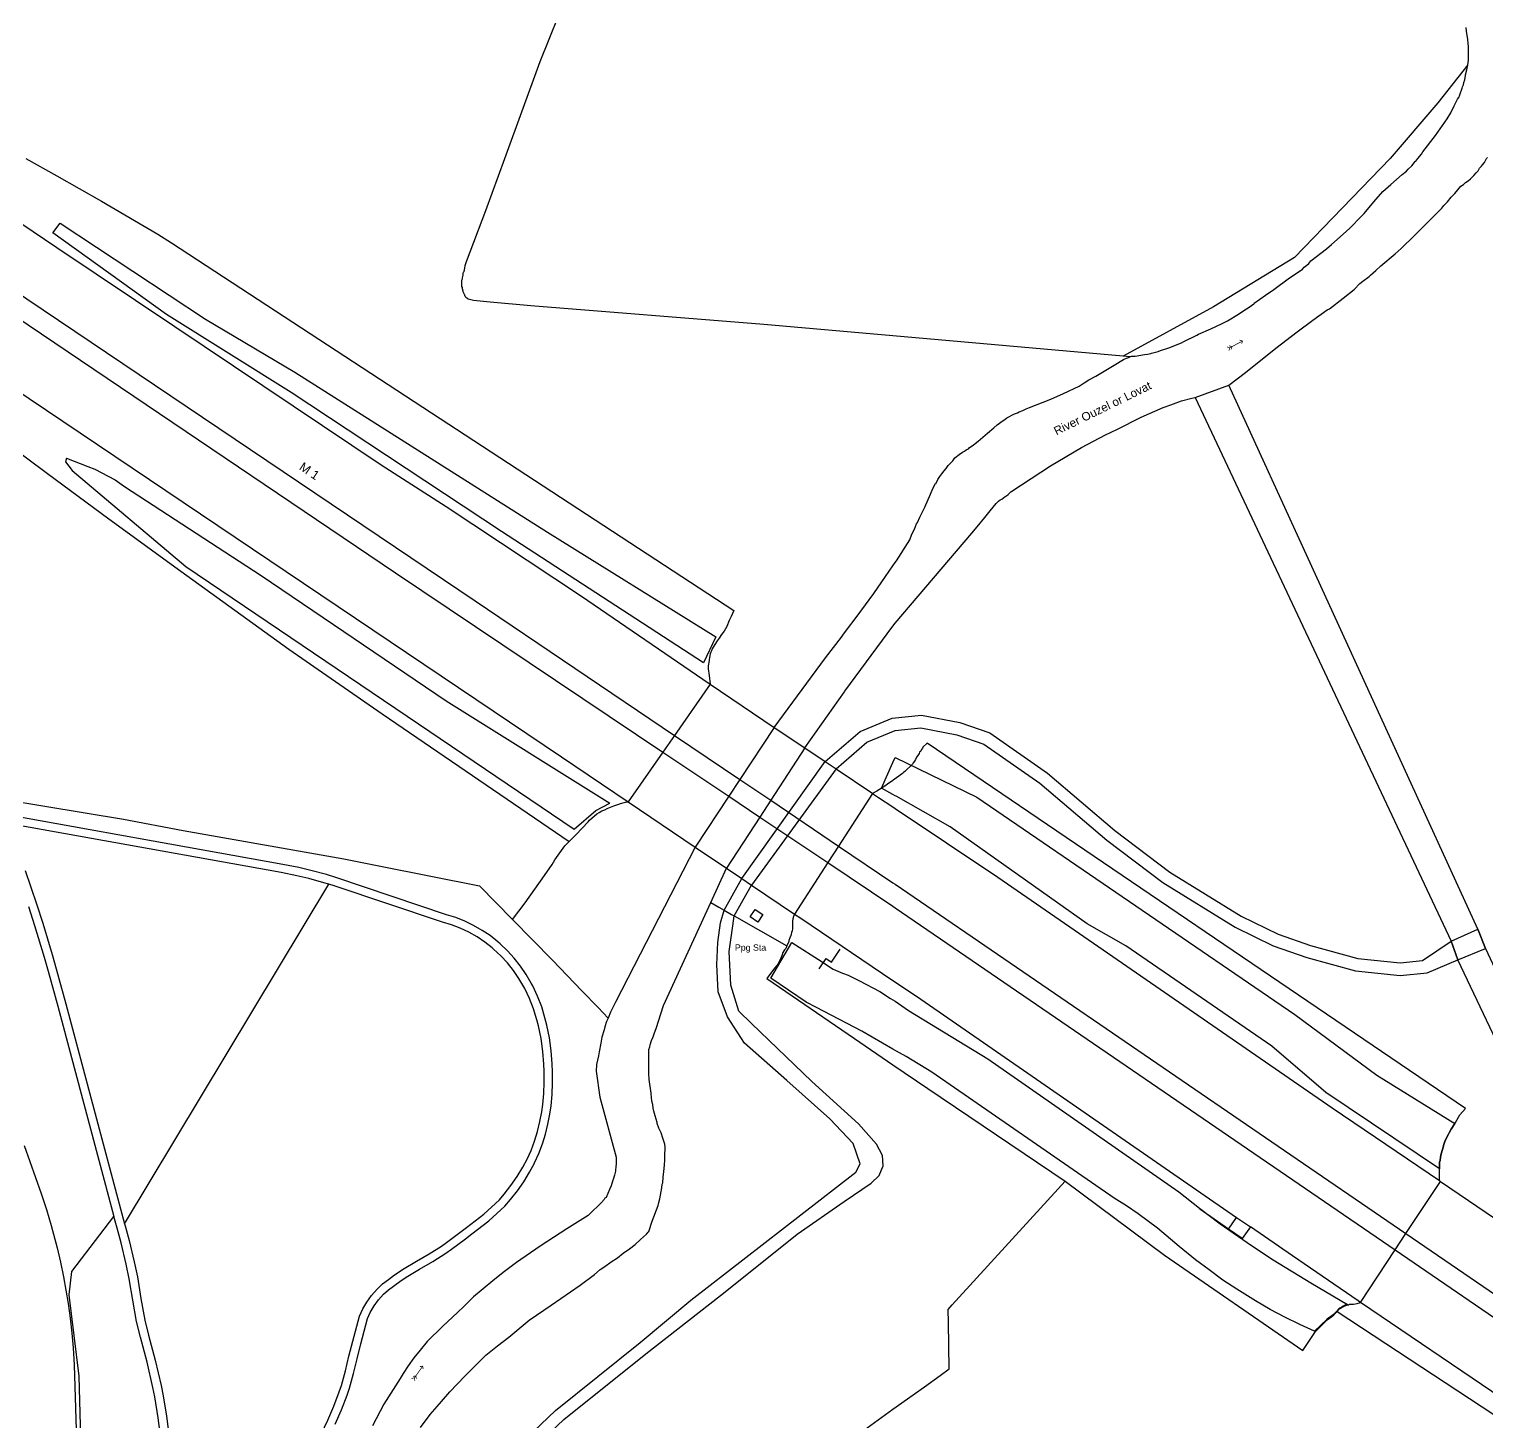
# Model space of a CAD drawing. Header units: millimetres. Extents: x 111502 to 977541, y 8702 to 1044108.
# Drawn here: x 974512.2 to 974859.9, y 476657.3 to 476989.5 of the extents above; entities that cross this region are included whole.
import ezdxf

# ---------------------------------------------------------------- set-up
doc = ezdxf.new("R2010")
doc.units = ezdxf.units.MM
doc.header["$LTSCALE"] = 0.25
doc.layers.add('X HVSS Site Background', color=8, linetype='Continuous')
doc.styles.add('OS Master Map$1$Standard', font='txt')

# ---------------------------------------------------------------- blocks, each defined once
blk = doc.blocks.new('OS Master Map$1$OSS6')
at = {"color": 8, "true_color": 0x707070, "const_width": 0.174, "flags": 128}
for points in [[(0.5, 0.5), (0, 0), (0.5, -0.5)], [(0, 0), (3.438, 0)], [(3.35, 0.5), (2.85, 0), (3.35, -0.5)], [(3.938, 0.5), (3.438, 0), (3.938, -0.5)]]:
    blk.add_lwpolyline(points, dxfattribs=at)
blk = doc.blocks.new('OS MAP')
at = {"layer": 'X HVSS Site Background', "flags": 128}
for points in [[(488580.1, 241445.99), (488584.1, 241449), (488584.1, 241449), (488591.3, 241454.8), (488591.3, 241454.8), (488596.4, 241458.7), (488596.4, 241458.7), (488600.2, 241461.5), (488600.2, 241461.5), (488603.6, 241463.9), (488603.6, 241463.9), (488604.1, 241464.2), (488604.1, 241464.2), (488607.4, 241466.7), (488607.4, 241466.7), (488610, 241468.8), (488610, 241468.8), (488611.4, 241470.2), (488611.4, 241470.2), (488612.1, 241470.8), (488612.1, 241470.8), (488613.6, 241471.9), (488613.6, 241471.9), (488613.9, 241472.2), (488613.9, 241472.2), (488615.2, 241473.3), (488615.2, 241473.3), (488616.4, 241474.4), (488616.4, 241474.4), (488619.8, 241477.3), (488619.8, 241477.3), (488621.2, 241478.6), (488621.2, 241478.6), (488624.4, 241481.7), (488624.4, 241481.7), (488625.5, 241482.8), (488625.5, 241482.8), (488630, 241487.2), (488630, 241487.2), (488630.9, 241488.2), (488630.9, 241488.2), (488631.4, 241488.8), (488631.4, 241488.8), (488632.3, 241489.7), (488632.3, 241489.7), (488633.2, 241490.8), (488633.2, 241490.8), (488634, 241491.7), (488634, 241491.7), (488635.5, 241493.4), (488635.5, 241493.4), (488636.1, 241493.8), (488636.1, 241493.8), (488636.6, 241494.3), (488636.6, 241494.3), (488637.2, 241494.7), (488637.2, 241494.7), (488637.8, 241495.2), (488637.8, 241495.2), (488638.6, 241496), (488638.6, 241496), (488639.1, 241496.6), (488639.1, 241496.6), (488639.6, 241497.1), (488639.6, 241497.1), (488639.9, 241497.7), (488639.9, 241497.7), (488640.4, 241498.2), (488640.4, 241498.2), (488640.6, 241498.5), (488640.6, 241498.5), (488641.1, 241499.1), (488641.1, 241499.1), (488641.4, 241499.7), (488641.4, 241499.7), (488641.6, 241500), (488641.6, 241500), (488641.8, 241500.3)], [(488637.1, 241522.4), (488637.3, 241523.5), (488637.3, 241523.5), (488637.3, 241526.8), (488637.3, 241526.8), (488637.2, 241527.4), (488637.2, 241527.4), (488637.1, 241528.5), (488637.1, 241528.5), (488637, 241529.4), (488637, 241529.4), (488636.8, 241530.4), (488636.8, 241530.4), (488636.7, 241531.3)], [(488085.7, 241611.59), (488103.15, 241598.99), (488103.15, 241598.99), (488131.73, 241577.51), (488131.73, 241577.51), (488171.75, 241549), (488171.75, 241549), (488196.55, 241532.49), (488196.55, 241532.49), (488243.61, 241500), (488243.61, 241500), (488400.35, 241394.49), (488400.35, 241394.49), (488447.88, 241362.42)], [(488082.4, 241607.14), (488117.81, 241581.14), (488117.81, 241581.14), (488169.76, 241544.59), (488169.76, 241544.59), (488226.55, 241505.59), (488226.55, 241505.59), (488234.92, 241500), (488234.92, 241500), (488243.75, 241494.09), (488243.75, 241494.09), (488381.35, 241401.19), (488381.35, 241401.19), (488445.12, 241358.45)], [(488554.96, 241452.89), (488500, 241457.7), (488500, 241457.7), (488469.2, 241460.4), (488469.2, 241460.4), (488413.6, 241464.9), (488413.6, 241464.9), (488403.9, 241465.8), (488403.9, 241465.8), (488400, 241466.2), (488400, 241466.2), (488399.3, 241466.3), (488399.3, 241466.3), (488398.7, 241466.5), (488398.7, 241466.5), (488398.6, 241466.6), (488398.6, 241466.6), (488398.4, 241466.7), (488398.4, 241466.7), (488398.1, 241466.9), (488398.1, 241466.9), (488398, 241467.2), (488398, 241467.2), (488397.9, 241467.3), (488397.9, 241467.3), (488397.9, 241467.5), (488397.9, 241467.5), (488397.8, 241467.6), (488397.8, 241467.6), (488397.5, 241468.2), (488397.5, 241468.2), (488397.5, 241468.4), (488397.5, 241468.4), (488397.4, 241468.6), (488397.4, 241468.6), (488397.4, 241468.8), (488397.4, 241468.8), (488397.3, 241468.9), (488397.3, 241468.9), (488397.3, 241469.3), (488397.3, 241469.3), (488397.2, 241469.5), (488397.2, 241469.5), (488397.2, 241471), (488397.2, 241471), (488397.3, 241471.3), (488397.3, 241471.3), (488397.3, 241471.6), (488397.3, 241471.6), (488397.5, 241472.2), (488397.5, 241472.2), (488397.5, 241472.6), (488397.5, 241472.6), (488397.6, 241472.9), (488397.6, 241472.9), (488397.7, 241473.1), (488397.7, 241473.1), (488397.9, 241473.9), (488397.9, 241473.9), (488398, 241474.5), (488398, 241474.5), (488398.2, 241475.2), (488398.2, 241475.2), (488398.3, 241475.5), (488398.3, 241475.5), (488402.9, 241487.6), (488402.9, 241487.6), (488407.4, 241500), (488407.4, 241500), (488415.9, 241523.2), (488415.9, 241523.2), (488422.5, 241539.6)], [(488637.1, 241522.4), (488629.99, 241513.35), (488629.99, 241513.35), (488618.62, 241500), (488618.62, 241500), (488595.76, 241476.4), (488595.76, 241476.4), (488576.44, 241464.69), (488576.44, 241464.69), (488554.96, 241452.89)], [(488556.55, 241452.75), (488556.7, 241452.8), (488556.7, 241452.8), (488556.9, 241452.9), (488556.9, 241452.9), (488557.8, 241452.9), (488557.8, 241452.9), (488560, 241453.3), (488560, 241453.3), (488560.7, 241453.4), (488560.7, 241453.4), (488561.5, 241453.5), (488561.5, 241453.5), (488561.7, 241453.6), (488561.7, 241453.6), (488563.3, 241454), (488563.3, 241454), (488563.8, 241454.2), (488563.8, 241454.2), (488565.8, 241454.9), (488565.8, 241454.9), (488568.8, 241456.1), (488568.8, 241456.1), (488569.4, 241456.4), (488569.4, 241456.4), (488572.5, 241457.9), (488572.5, 241457.9), (488572.9, 241458.1), (488572.9, 241458.1), (488575.8, 241459.4), (488575.8, 241459.4), (488578.4, 241460.6), (488578.4, 241460.6), (488579.8, 241461.3), (488579.8, 241461.3), (488582.4, 241462.9), (488582.4, 241462.9), (488583.7, 241463.8), (488583.7, 241463.8), (488585, 241464.6), (488585, 241464.6), (488586.1, 241465.4), (488586.1, 241465.4), (488586.2, 241465.5), (488586.2, 241465.5), (488588.9, 241467.4), (488588.9, 241467.4), (488590.9, 241468.8), (488590.9, 241468.8), (488594.6, 241471.6), (488594.6, 241471.6), (488596.4, 241472.8), (488596.4, 241472.8), (488597.7, 241473.6), (488597.7, 241473.6), (488598.1, 241474.1), (488598.1, 241474.1), (488598.7, 241474.6), (488598.7, 241474.6), (488599.2, 241475), (488599.2, 241475), (488599.7, 241475.6), (488599.7, 241475.6), (488603.4, 241478.5), (488603.4, 241478.5), (488604.6, 241479.5), (488604.6, 241479.5), (488608.1, 241482.6), (488608.1, 241482.6), (488609.1, 241483.5), (488609.1, 241483.5), (488611.7, 241486.2), (488611.7, 241486.2), (488612.4, 241486.9), (488612.4, 241486.9), (488614.7, 241489.7), (488614.7, 241489.7), (488616.9, 241492.2), (488616.9, 241492.2), (488618.8, 241493.8), (488618.8, 241493.8), (488621.5, 241496.2), (488621.5, 241496.2), (488622.5, 241497), (488622.5, 241497), (488622.9, 241497.5), (488622.9, 241497.5), (488623.8, 241498.3), (488623.8, 241498.3), (488624.6, 241499.3), (488624.6, 241499.3), (488624.7, 241499.4), (488624.7, 241499.4), (488625.2, 241500), (488625.2, 241500), (488626.1, 241501.1), (488626.1, 241501.1), (488626.4, 241501.6), (488626.4, 241501.6), (488629.4, 241505.5), (488629.4, 241505.5), (488632.2, 241509.5), (488632.2, 241509.5), (488633.1, 241510.9), (488633.1, 241510.9), (488633.9, 241512.6), (488633.9, 241512.6), (488634.7, 241514.2), (488634.7, 241514.2), (488635, 241514.6), (488635, 241514.6), (488635.2, 241515.2), (488635.2, 241515.2), (488635.4, 241515.7), (488635.4, 241515.7), (488635.6, 241516.3), (488635.6, 241516.3), (488635.8, 241516.8), (488635.8, 241516.8), (488635.9, 241517.1), (488635.9, 241517.1), (488636.1, 241517.6), (488636.1, 241517.6), (488636.2, 241518.2), (488636.2, 241518.2), (488636.4, 241518.8), (488636.4, 241518.8), (488636.6, 241519.8), (488636.6, 241519.8), (488636.6, 241520), (488636.6, 241520), (488636.9, 241521.2), (488636.9, 241521.2), (488637.1, 241522.4)], [(488293.18, 241500), (488300.55, 241495.89), (488300.55, 241495.89), (488311.25, 241489.89), (488311.25, 241489.89), (488324.65, 241481.99), (488324.65, 241481.99), (488327.95, 241479.89), (488327.95, 241479.89), (488462.05, 241392.19), (488462.05, 241392.19), (488461.45, 241390.79), (488461.45, 241390.79), (488460.95, 241389.79), (488460.95, 241389.79), (488460.35, 241388.39), (488460.35, 241388.39), (488459.75, 241387.29), (488459.75, 241387.29), (488459.15, 241386.49), (488459.15, 241386.49), (488458.55, 241385.59), (488458.55, 241385.59), (488458.05, 241384.99), (488458.05, 241384.99), (488457.15, 241383.49), (488457.15, 241383.49), (488456.85, 241383.09), (488456.85, 241383.09), (488456.75, 241382.59), (488456.75, 241382.59), (488456.55, 241382.29), (488456.55, 241382.29), (488456.45, 241381.89), (488456.45, 241381.89), (488456.35, 241381.39), (488456.35, 241381.39), (488456.25, 241380.99), (488456.25, 241380.99), (488456.15, 241380.49), (488456.15, 241380.49), (488456.15, 241380.29), (488456.15, 241380.29), (488455.95, 241378.99), (488455.95, 241378.99), (488455.95, 241378.29), (488455.95, 241378.29), (488456.15, 241376.69), (488456.15, 241376.69), (488456.4, 241374.64)], [(488261.87, 241504.89), (488269.11, 241500), (488269.11, 241500), (488300.55, 241478.79), (488300.55, 241478.79), (488328.75, 241459.99), (488328.75, 241459.99), (488377.95, 241426.99), (488377.95, 241426.99), (488393.45, 241416.99), (488393.45, 241416.99), (488425.75, 241395.64)], [(488299.65, 241482.29), (488301.35, 241484.64), (488301.35, 241484.64), (488336.05, 241461.69), (488336.05, 241461.69), (488357.35, 241449.09), (488357.35, 241449.09), (488417.65, 241410.89), (488417.65, 241410.89), (488457.75, 241385.94), (488457.75, 241385.94), (488454.85, 241379.69)], [(488454.85, 241379.69), (488406.65, 241411.09), (488406.65, 241411.09), (488356.45, 241444.19), (488356.45, 241444.19), (488326.75, 241462.79), (488326.75, 241462.79), (488299.65, 241482.29)], [(488292.8, 241264.55), (488296.85, 241253.15), (488296.85, 241253.15), (488298.1, 241249.35), (488298.1, 241249.35), (488299.25, 241245.5), (488299.25, 241245.5), (488300.65, 241240.2), (488300.65, 241240.2), (488301.45, 241236.75), (488301.45, 241236.75), (488302.15, 241233.25), (488302.15, 241233.25), (488303.25, 241226.9), (488303.25, 241226.9), (488303.75, 241223.4), (488303.75, 241223.4), (488304.15, 241219.85), (488304.15, 241219.85), (488304.45, 241216.3), (488304.45, 241216.3), (488304.7, 241212.25), (488304.7, 241212.25), (488307.85, 241108.8)], [(488471.67, 241364.33), (488483.95, 241380.89), (488483.95, 241380.89), (488487.75, 241385.89), (488487.75, 241385.89), (488488.25, 241386.59), (488488.25, 241386.59), (488491.95, 241391.49), (488491.95, 241391.49), (488492.35, 241392.09), (488492.35, 241392.09), (488495.45, 241396.29), (488495.45, 241396.29), (488498.25, 241400.29), (488498.25, 241400.29), (488500, 241402.88), (488500, 241402.88), (488500.55, 241403.69), (488500.55, 241403.69), (488500.85, 241404.09), (488500.85, 241404.09), (488504.05, 241409.09), (488504.05, 241409.09), (488504.55, 241410.39), (488504.55, 241410.39), (488505.15, 241411.59), (488505.15, 241411.59), (488505.65, 241412.89), (488505.65, 241412.89), (488505.85, 241413.19), (488505.85, 241413.19), (488506.45, 241414.49), (488506.45, 241414.49), (488507.65, 241416.89), (488507.65, 241416.89), (488508.95, 241419.99), (488508.95, 241419.99), (488509.55, 241421.29), (488509.55, 241421.29), (488510.15, 241422.49), (488510.15, 241422.49), (488510.2, 241422.4), (488510.2, 241422.4), (488510.7, 241423.5), (488510.7, 241423.5), (488511.2, 241424.2), (488511.2, 241424.2), (488511.7, 241424.8), (488511.7, 241424.8), (488512.2, 241425.5), (488512.2, 241425.5), (488512.7, 241426.1), (488512.7, 241426.1), (488513.2, 241426.8), (488513.2, 241426.8), (488514.3, 241427.9), (488514.3, 241427.9), (488514.8, 241428.6), (488514.8, 241428.6), (488515.8, 241429.4), (488515.8, 241429.4), (488516.6, 241430), (488516.6, 241430), (488517.1, 241430.2), (488517.1, 241430.2), (488517.5, 241430.5), (488517.5, 241430.5), (488518, 241430.8), (488518, 241430.8), (488518.2, 241431), (488518.2, 241431), (488519.2, 241431.7), (488519.2, 241431.7), (488520.3, 241432.6), (488520.3, 241432.6), (488520.9, 241433.1), (488520.9, 241433.1), (488522.6, 241434.5), (488522.6, 241434.5), (488524.1, 241435.8), (488524.1, 241435.8), (488524.9, 241436.5), (488524.9, 241436.5), (488526.3, 241437.5), (488526.3, 241437.5), (488526.7, 241437.8), (488526.7, 241437.8), (488527.2, 241438.2), (488527.2, 241438.2), (488529, 241439.1), (488529, 241439.1), (488529.7, 241439.4), (488529.7, 241439.4), (488530.1, 241439.6), (488530.1, 241439.6), (488531, 241439.9), (488531, 241439.9), (488531.8, 241440.3), (488531.8, 241440.3), (488532.6, 241440.6), (488532.6, 241440.6), (488537.7, 241442.6), (488537.7, 241442.6), (488540.7, 241444), (488540.7, 241444), (488544.4, 241445.7), (488544.4, 241445.7), (488545.6, 241446.5), (488545.6, 241446.5), (488546.7, 241447.2), (488546.7, 241447.2), (488548.4, 241448.1), (488548.4, 241448.1), (488552.8, 241450.7), (488552.8, 241450.7), (488555, 241452.1), (488555, 241452.1), (488555.7, 241452.4), (488555.7, 241452.4), (488556, 241452.5), (488556, 241452.5), (488556.55, 241452.75)], [(488556.55, 241452.75), (488554.96, 241452.89)], [(488285.61, 241448.39), (488420.95, 241357.34)], [(488572.11, 241443.03), (488580.1, 241445.99)], [(488639.55, 241316.19), (488580.1, 241445.99)], [(488479, 241359.44), (488488.45, 241372.79), (488488.45, 241372.79), (488488.55, 241372.94), (488488.55, 241372.94), (488500, 241388.46), (488500, 241388.46), (488500.55, 241389.19), (488500.55, 241389.19), (488518.8, 241410.7), (488518.8, 241410.7), (488520.1, 241412.2), (488520.1, 241412.2), (488521.9, 241414.4), (488521.9, 241414.4), (488523.2, 241416), (488523.2, 241416), (488524.6, 241417.7), (488524.6, 241417.7), (488525.2, 241418.3), (488525.2, 241418.3), (488525.6, 241418.6), (488525.6, 241418.6), (488526, 241418.8), (488526, 241418.8), (488526.8, 241419.4), (488526.8, 241419.4), (488527.1, 241419.6), (488527.1, 241419.6), (488527.5, 241419.9), (488527.5, 241419.9), (488528.1, 241420.5), (488528.1, 241420.5), (488528.4, 241420.7), (488528.4, 241420.7), (488537.6, 241426.7), (488537.6, 241426.7), (488545, 241431.1), (488545, 241431.1), (488550.7, 241434.1), (488550.7, 241434.1), (488553.4, 241435.4), (488553.4, 241435.4), (488559.2, 241438.3), (488559.2, 241438.3), (488564.5, 241440.6), (488564.5, 241440.6), (488566.3, 241441.3), (488566.3, 241441.3), (488568.8, 241442.2), (488568.8, 241442.2), (488571.3, 241442.9), (488571.3, 241442.9), (488572.11, 241443.03)], [(488572.11, 241443.03), (488633.13, 241313.37)], [(488278.22, 241439.81), (488298.35, 241424.89), (488298.35, 241424.89), (488312.95, 241414.09), (488312.95, 241414.09), (488330.15, 241401.59), (488330.15, 241401.59), (488355.95, 241382.99), (488355.95, 241382.99), (488378.15, 241367.59), (488378.15, 241367.59), (488422.75, 241337.09)], [(488302.85, 241428.59), (488302.65, 241427.69), (488302.65, 241427.69), (488304.25, 241425.59), (488304.25, 241425.59), (488331.35, 241402.69), (488331.35, 241402.69), (488384.15, 241366.99), (488384.15, 241366.99), (488423.95, 241340.04), (488423.95, 241340.04), (488429.15, 241344.54), (488429.15, 241344.54), (488432.45, 241346.24)], [(488302.85, 241428.59), (488307.95, 241426.59), (488307.95, 241426.59), (488309.65, 241425.89), (488309.65, 241425.89), (488312.85, 241424.29), (488312.85, 241424.29), (488314.45, 241423.39), (488314.45, 241423.39), (488316.75, 241421.79), (488316.75, 241421.79), (488349.35, 241400.59), (488349.35, 241400.59), (488393.45, 241370.69), (488393.45, 241370.69), (488432.45, 241346.24)], [(488425.75, 241395.64), (488456.15, 241374.79), (488456.15, 241374.79), (488456.4, 241374.64)], [(488456.4, 241374.64), (488447.88, 241362.42)], [(488456.4, 241374.64), (488471.67, 241364.33)], [(488483.85, 241356.17), (488492.19, 241363.35), (488492.19, 241363.35), (488499.81, 241366.53), (488499.81, 241366.53), (488506.79, 241367.27), (488506.79, 241367.27), (488516, 241365.47), (488516, 241365.47), (488523.09, 241363.04), (488523.09, 241363.04), (488536.85, 241353.4), (488536.85, 241353.4), (488552.93, 241339.75), (488552.93, 241339.75), (488566.06, 241329.8), (488566.06, 241329.8), (488583.1, 241319.33), (488583.1, 241319.33), (488591.88, 241314.99), (488591.88, 241314.99), (488599.6, 241312.29), (488599.6, 241312.29), (488610.87, 241309.19), (488610.87, 241309.19), (488621.03, 241308.16), (488621.03, 241308.16), (488626.35, 241308.72), (488626.35, 241308.72), (488633.13, 241313.37)], [(488447.88, 241362.42), (488445.12, 241358.45)], [(488447.88, 241362.42), (488463.48, 241351.9), (488463.48, 241351.9), (488470.85, 241346.93), (488470.85, 241346.93), (488487.01, 241336.03)], [(488471.67, 241364.33), (488463.48, 241351.9), (488463.48, 241351.9), (488460.84, 241347.91), (488460.84, 241347.91), (488452.85, 241335.79)], [(488471.67, 241364.33), (488479, 241359.44)], [(488486.43, 241354.43), (488493.78, 241360.77), (488493.78, 241360.77), (488500.56, 241363.59), (488500.56, 241363.59), (488506.66, 241364.24), (488506.66, 241364.24), (488515.22, 241362.57), (488515.22, 241362.57), (488521.72, 241360.34), (488521.72, 241360.34), (488535.01, 241351.03), (488535.01, 241351.03), (488551.06, 241337.41), (488551.06, 241337.41), (488564.36, 241327.33), (488564.36, 241327.33), (488581.65, 241316.7), (488581.65, 241316.7), (488590.72, 241312.22), (488590.72, 241312.22), (488598.7, 241309.42), (488598.7, 241309.42), (488610.32, 241306.23), (488610.32, 241306.23), (488621.03, 241305.14), (488621.03, 241305.14), (488627.42, 241305.81), (488627.42, 241305.81), (488634.72, 241308.84)], [(488445.12, 241358.45), (488436.85, 241346.59)], [(488445.12, 241358.45), (488460.84, 241347.91), (488460.84, 241347.91), (488468.25, 241342.94), (488468.25, 241342.94), (488484.46, 241332.07)], [(488479, 241359.44), (488470.85, 241346.93), (488470.85, 241346.93), (488468.25, 241342.94), (488468.25, 241342.94), (488460.3, 241330.74)], [(488479, 241359.44), (488483.85, 241356.17)], [(488479, 241359.44), (488483.85, 241356.17)], [(488630.35, 241256.2), (488630.4, 241258.4), (488630.4, 241258.4), (488630.4, 241260.6), (488630.4, 241260.6), (488630.5, 241261), (488630.5, 241261), (488630.6, 241261.8), (488630.6, 241261.8), (488630.8, 241262.6), (488630.8, 241262.6), (488631.3, 241264.4), (488631.3, 241264.4), (488631.3, 241264.6), (488631.3, 241264.6), (488631.7, 241265.8), (488631.7, 241265.8), (488632.5, 241267.3), (488632.5, 241267.3), (488632.7, 241267.6), (488632.7, 241267.6), (488633.2, 241268.5), (488633.2, 241268.5), (488634, 241269.8), (488634, 241269.8), (488634.2, 241270.1), (488634.2, 241270.1), (488635.2, 241271.9), (488635.2, 241271.9), (488636.6, 241273.4), (488636.6, 241273.4), (488508.15, 241360.59), (488508.15, 241360.59), (488507.15, 241359.59), (488507.15, 241359.59), (488507.05, 241359.39), (488507.05, 241359.39), (488506.85, 241359.09), (488506.85, 241359.09), (488506.65, 241358.69), (488506.65, 241358.69), (488506.35, 241358.39), (488506.35, 241358.39), (488506.25, 241358.09), (488506.25, 241358.09), (488505.95, 241357.59), (488505.95, 241357.59), (488505.65, 241357.19), (488505.65, 241357.19), (488505.35, 241356.69), (488505.35, 241356.69), (488505.15, 241356.29), (488505.15, 241356.29), (488504.85, 241355.89), (488504.85, 241355.89), (488504.65, 241355.59), (488504.65, 241355.59), (488502.85, 241353.79), (488502.85, 241353.79), (488502.55, 241353.59), (488502.55, 241353.59), (488502.25, 241353.29), (488502.25, 241353.29), (488500.85, 241352.29), (488500.85, 241352.29), (488500.55, 241352.09), (488500.55, 241352.09), (488500.15, 241351.79), (488500.15, 241351.79), (488500, 241351.69), (488500, 241351.69), (488498.75, 241350.79), (488498.75, 241350.79), (488498.35, 241350.49), (488498.35, 241350.49), (488496.15, 241349.09), (488496.15, 241349.09), (488495.1, 241348.59)], [(488420.95, 241357.34), (488436.85, 241346.59)], [(488463.99, 241328.25), (488483.85, 241356.17)], [(488483.85, 241356.17), (488486.43, 241354.43)], [(488497.25, 241349.79), (488500, 241355.93), (488500, 241355.93), (488500.55, 241357.14), (488500.55, 241357.14), (488520.05, 241347.69), (488520.05, 241347.69), (488595.9, 241295.8), (488595.9, 241295.8), (488615.4, 241281.4), (488615.4, 241281.4), (488634, 241269.8), (488634, 241269.8), (488633.2, 241268.5), (488633.2, 241268.5), (488632.7, 241267.6), (488632.7, 241267.6), (488632.5, 241267.3), (488632.5, 241267.3), (488631.7, 241265.8), (488631.7, 241265.8), (488631.3, 241264.6), (488631.3, 241264.6), (488631.3, 241264.4), (488631.3, 241264.4), (488630.8, 241262.6), (488630.8, 241262.6), (488630.6, 241261.8), (488630.6, 241261.8), (488630.5, 241261), (488630.5, 241261), (488630.4, 241260.6), (488630.4, 241260.6), (488630.4, 241259)], [(488486.43, 241354.43), (488466.26, 241326.72)], [(488486.43, 241354.43), (488494.95, 241348.69), (488494.95, 241348.69), (488495.1, 241348.59)], [(488486.43, 241354.43), (488494.95, 241348.69), (488494.95, 241348.69), (488495.1, 241348.59)], [(488367, 241198.15), (488368.45, 241201.55), (488368.45, 241201.55), (488369.8, 241205), (488369.8, 241205), (488370.35, 241206.7), (488370.35, 241206.7), (488371.3, 241210.2), (488371.3, 241210.2), (488372.2, 241213.7), (488372.2, 241213.7), (488373.05, 241217.25), (488373.05, 241217.25), (488374.7, 241223.3), (488374.7, 241223.3), (488375.35, 241224.75), (488375.35, 241224.75), (488376.25, 241226.3), (488376.25, 241226.3), (488377.3, 241227.8), (488377.3, 241227.8), (488378.5, 241229.15), (488378.5, 241229.15), (488379.65, 241230.15), (488379.65, 241230.15), (488382.35, 241232.15), (488382.35, 241232.15), (488383.9, 241233.2), (488383.9, 241233.2), (488387.05, 241235.1), (488387.05, 241235.1), (488390.25, 241236.9), (488390.25, 241236.9), (488393.35, 241238.9), (488393.35, 241238.9), (488394.7, 241239.85), (488394.7, 241239.85), (488398.05, 241242.35), (488398.05, 241242.35), (488399.6, 241243.55), (488399.6, 241243.55), (488403.65, 241246.65), (488403.65, 241246.65), (488407.4, 241250.1), (488407.4, 241250.1), (488408.8, 241251.7), (488408.8, 241251.7), (488410.45, 241253.8), (488410.45, 241253.8), (488411.95, 241255.95), (488411.95, 241255.95), (488413.35, 241258.25), (488413.35, 241258.25), (488414.5, 241260.35), (488414.5, 241260.35), (488414.55, 241260.45), (488414.55, 241260.45), (488415.55, 241262.7), (488415.55, 241262.7), (488416.4, 241264.95), (488416.4, 241264.95), (488417.1, 241267.3), (488417.1, 241267.3), (488417.7, 241269.65), (488417.7, 241269.65), (488418.15, 241272.05), (488418.15, 241272.05), (488418.45, 241274.05), (488418.45, 241274.05), (488418.7, 241276.75), (488418.7, 241276.75), (488418.8, 241279.5), (488418.8, 241279.5), (488418.8, 241282.2), (488418.8, 241282.2), (488418.7, 241284.1), (488418.7, 241284.1), (488418.5, 241287.2), (488418.5, 241287.2), (488418.1, 241290.3), (488418.1, 241290.3), (488417.45, 241293.3), (488417.45, 241293.3), (488417, 241295.05), (488417, 241295.05), (488416.25, 241297.7), (488416.25, 241297.7), (488415.25, 241300.25), (488415.25, 241300.25), (488414.1, 241302.7), (488414.1, 241302.7), (488413.75, 241303.35), (488413.75, 241303.35), (488412.55, 241305.4), (488412.55, 241305.4), (488411.2, 241307.4), (488411.2, 241307.4), (488409.7, 241309.25), (488409.7, 241309.25), (488408.1, 241311.05), (488408.1, 241311.05), (488406.35, 241312.7), (488406.35, 241312.7), (488405.75, 241313.2), (488405.75, 241313.2), (488403.9, 241314.65), (488403.9, 241314.65), (488402, 241315.9), (488402, 241315.9), (488399.95, 241317.05), (488399.95, 241317.05), (488397.9, 241318.1), (488397.9, 241318.1), (488395.75, 241318.95), (488395.75, 241318.95), (488393.55, 241319.65), (488393.55, 241319.65), (488367.35, 241328.4), (488367.35, 241328.4), (488364.9, 241329.2), (488364.9, 241329.2), (488361.2, 241330.2), (488361.2, 241330.2), (488358.3, 241330.9), (488358.3, 241330.9), (488354.5, 241331.65), (488354.5, 241331.65), (488269.55, 241346.9)], [(488269.25, 241350.25), (488316.5, 241342.4), (488316.5, 241342.4), (488330.7, 241339.7), (488330.7, 241339.7), (488369, 241333), (488369, 241333), (488377.8, 241331.2), (488377.8, 241331.2), (488401.4, 241326.5), (488401.4, 241326.5), (488409.3, 241318.5)], [(488495.1, 241348.59), (488487.01, 241336.03)], [(488495.1, 241348.59), (488496.54, 241347.64)], [(488630.4, 241259), (488603.3, 241277.2), (488603.3, 241277.2), (488590.4, 241288.3), (488590.4, 241288.3), (488555.55, 241312.19), (488555.55, 241312.19), (488546.35, 241317.49), (488546.35, 241317.49), (488513.65, 241340.59), (488513.65, 241340.59), (488500.75, 241347.89), (488500.75, 241347.89), (488500.55, 241347.99), (488500.55, 241347.99), (488500, 241348.29), (488500, 241348.29), (488497.25, 241349.79)], [(488293.8, 241321.6), (488295.25, 241317.05), (488295.25, 241317.05), (488297.55, 241309.55), (488297.55, 241309.55), (488298.5, 241306.15), (488298.5, 241306.15), (488300.85, 241297.85), (488300.85, 241297.85), (488314.2, 241247.65)], [(488422.75, 241337.09), (488424.45, 241338.79), (488424.45, 241338.79), (488425.85, 241340.29), (488425.85, 241340.29), (488427.35, 241341.79), (488427.35, 241341.79), (488427.65, 241342.19), (488427.65, 241342.19), (488428.25, 241342.79), (488428.25, 241342.79), (488428.75, 241343.19), (488428.75, 241343.19), (488429.35, 241343.69), (488429.35, 241343.69), (488429.95, 241343.99), (488429.95, 241343.99), (488430.55, 241344.39), (488430.55, 241344.39), (488431.25, 241344.69), (488431.25, 241344.69), (488431.85, 241344.99), (488431.85, 241344.99), (488433.45, 241345.59), (488433.45, 241345.59), (488434.15, 241345.89), (488434.15, 241345.89), (488434.85, 241346.09), (488434.85, 241346.09), (488435.05, 241346.19), (488435.05, 241346.19), (488436.25, 241346.49), (488436.25, 241346.49), (488436.85, 241346.59)], [(488436.85, 241346.59), (488452.85, 241335.79)], [(488496.54, 241347.64), (488500, 241345.35), (488500, 241345.35), (488500.55, 241344.99), (488500.55, 241344.99), (488525.05, 241328.59), (488525.05, 241328.59), (488604.8, 241273.6), (488604.8, 241273.6), (488630.35, 241256.2)], [(488365.47, 241326.89), (488364.3, 241327.25), (488364.3, 241327.25), (488360.65, 241328.3), (488360.65, 241328.3), (488357.8, 241328.95), (488357.8, 241328.95), (488354.1, 241329.7), (488354.1, 241329.7), (488288.9, 241341.4)], [(488293.05, 241330.15), (488294.4, 241326.2), (488294.4, 241326.2), (488295.7, 241322.25), (488295.7, 241322.25), (488297.2, 241317.6), (488297.2, 241317.6), (488299.45, 241310.15), (488299.45, 241310.15), (488300.45, 241306.75), (488300.45, 241306.75), (488302.75, 241298.35), (488302.75, 241298.35), (488316.75, 241245.9)], [(488409.3, 241318.5), (488412.3, 241322.5), (488412.3, 241322.5), (488416.9, 241329), (488416.9, 241329), (488418.7, 241331.6), (488418.7, 241331.6), (488419.4, 241332.7), (488419.4, 241332.7), (488421.75, 241336.09), (488421.75, 241336.09), (488422.75, 241337.09)], [(488452.85, 241335.79), (488433.8, 241298.8), (488433.8, 241298.8), (488432.9, 241296.9), (488432.9, 241296.9), (488432.6, 241296.4), (488432.6, 241296.4), (488432.05, 241294.95)], [(488452.85, 241335.79), (488460.3, 241330.74)], [(488487.01, 241336.03), (488484.46, 241332.07)], [(488487.01, 241336.03), (488500, 241327.26), (488500, 241327.26), (488500.55, 241326.89), (488500.55, 241326.89), (488622.38, 241243.57)], [(488456.56, 241322.57), (488460.3, 241330.74)], [(488460.3, 241330.74), (488463.99, 241328.25)], [(488484.46, 241332.07), (488476.55, 241319.79)], [(488484.46, 241332.07), (488500, 241321.66), (488500, 241321.66), (488500.55, 241321.29), (488500.55, 241321.29), (488619.81, 241239.69)], [(488459.75, 241320.75), (488463.99, 241328.25)], [(488463.99, 241328.25), (488466.26, 241326.72)], [(488316.75, 241245.9), (488365.47, 241326.89)], [(488316.75, 241245.9), (488316.9, 241245.4), (488316.9, 241245.4), (488317.85, 241241.9), (488317.85, 241241.9), (488319.05, 241236.8), (488319.05, 241236.8), (488319.8, 241233.25), (488319.8, 241233.25), (488320.65, 241228.1), (488320.65, 241228.1), (488321.6, 241222.95), (488321.6, 241222.95), (488322.45, 241219.35), (488322.45, 241219.35), (488324.05, 241213.35), (488324.05, 241213.35), (488325.45, 241207.3), (488325.45, 241207.3), (488325.9, 241204.9), (488325.9, 241204.9), (488326.7, 241200), (488326.7, 241200), (488327.35, 241195.05)], [(488363.6, 241195.75), (488365.2, 241199.05), (488365.2, 241199.05), (488366.65, 241202.4), (488366.65, 241202.4), (488367.95, 241205.85), (488367.95, 241205.85), (488368.45, 241207.35), (488368.45, 241207.35), (488369.4, 241210.8), (488369.4, 241210.8), (488370.25, 241214.3), (488370.25, 241214.3), (488372.75, 241223.9), (488372.75, 241223.9), (488373.6, 241225.6), (488373.6, 241225.6), (488374.5, 241227.25), (488374.5, 241227.25), (488375.6, 241228.8), (488375.6, 241228.8), (488376.95, 241230.35), (488376.95, 241230.35), (488378.25, 241231.55), (488378.25, 241231.55), (488379.7, 241232.65), (488379.7, 241232.65), (488381.15, 241233.7), (488381.15, 241233.7), (488383.4, 241235.25), (488383.4, 241235.25), (488386.35, 241237), (488386.35, 241237), (488389.35, 241238.75), (488389.35, 241238.75), (488392.3, 241240.6), (488392.3, 241240.6), (488393.5, 241241.45), (488393.5, 241241.45), (488398.3, 241245.05), (488398.3, 241245.05), (488402.4, 241248.2), (488402.4, 241248.2), (488406.15, 241251.65), (488406.15, 241251.65), (488407.3, 241253), (488407.3, 241253), (488408.9, 241255.05), (488408.9, 241255.05), (488410.35, 241257.2), (488410.35, 241257.2), (488411.7, 241259.4), (488411.7, 241259.4), (488412.75, 241261.3), (488412.75, 241261.3), (488413.7, 241263.4), (488413.7, 241263.4), (488414.55, 241265.65), (488414.55, 241265.65), (488415.25, 241267.95), (488415.25, 241267.95), (488415.8, 241270.3), (488415.8, 241270.3), (488416.25, 241272.65), (488416.25, 241272.65), (488416.5, 241274.35), (488416.5, 241274.35), (488416.7, 241277), (488416.7, 241277), (488416.8, 241279.7), (488416.8, 241279.7), (488416.8, 241282.35), (488416.8, 241282.35), (488416.7, 241284), (488416.7, 241284), (488416.5, 241287.05), (488416.5, 241287.05), (488416.1, 241290.1), (488416.1, 241290.1), (488415.5, 241293.1), (488415.5, 241293.1), (488415.1, 241294.6), (488415.1, 241294.6), (488414.3, 241297.15), (488414.3, 241297.15), (488413.35, 241299.65), (488413.35, 241299.65), (488412.2, 241302.05), (488412.2, 241302.05), (488412, 241302.45), (488412, 241302.45), (488410.8, 241304.45), (488410.8, 241304.45), (488409.5, 241306.35), (488409.5, 241306.35), (488408.05, 241308.15), (488408.05, 241308.15), (488406.45, 241309.85), (488406.45, 241309.85), (488404.75, 241311.45), (488404.75, 241311.45), (488404.45, 241311.75), (488404.45, 241311.75), (488402.65, 241313.1), (488402.65, 241313.1), (488400.8, 241314.35), (488400.8, 241314.35), (488398.85, 241315.45), (488398.85, 241315.45), (488396.8, 241316.45), (488396.8, 241316.45), (488394.75, 241317.25), (488394.75, 241317.25), (488392.6, 241317.9), (488392.6, 241317.9), (488366.7, 241326.5), (488366.7, 241326.5), (488365.47, 241326.89)], [(488462.17, 241319.37), (488466.26, 241326.72)], [(488466.26, 241326.72), (488476.55, 241319.79)], [(488387.3, 241197.3), (488389.6, 241200.4), (488389.6, 241200.4), (488391.3, 241202.3), (488391.3, 241202.3), (488393.8, 241205.3), (488393.8, 241205.3), (488394.3, 241205.8), (488394.3, 241205.8), (488397.9, 241209.6), (488397.9, 241209.6), (488402.9, 241214.6), (488402.9, 241214.6), (488405.7, 241216.8), (488405.7, 241216.8), (488408.4, 241218.9), (488408.4, 241218.9), (488413.2, 241222.9), (488413.2, 241222.9), (488418.5, 241226.5), (488418.5, 241226.5), (488425.4, 241231.3), (488425.4, 241231.3), (488428.8, 241233.8), (488428.8, 241233.8), (488430.2, 241235), (488430.2, 241235), (488431.3, 241235.7), (488431.3, 241235.7), (488432.8, 241236.8), (488432.8, 241236.8), (488434.3, 241237.8), (488434.3, 241237.8), (488435.7, 241238.9), (488435.7, 241238.9), (488437.2, 241239.9), (488437.2, 241239.9), (488438.5, 241241), (488438.5, 241241), (488439.8, 241242.2), (488439.8, 241242.2), (488441.2, 241243.4), (488441.2, 241243.4), (488441.6, 241243.9), (488441.6, 241243.9), (488441.8, 241244.1), (488441.8, 241244.1), (488442.6, 241246.5), (488442.6, 241246.5), (488444, 241250.3), (488444, 241250.3), (488444.2, 241251), (488444.2, 241251), (488444.4, 241251.9), (488444.4, 241251.9), (488444.6, 241252.7), (488444.6, 241252.7), (488444.7, 241253.6), (488444.7, 241253.6), (488444.9, 241254.5), (488444.9, 241254.5), (488445, 241255.4), (488445, 241255.4), (488445.1, 241255.7), (488445.1, 241255.7), (488445.2, 241257), (488445.2, 241257), (488445.4, 241258.4), (488445.4, 241258.4), (488445.5, 241259.9), (488445.5, 241259.9), (488445.6, 241261.2), (488445.6, 241261.2), (488445.6, 241262.1), (488445.6, 241262.1), (488445.7, 241264.1), (488445.7, 241264.1), (488445.7, 241264.4), (488445.7, 241264.4), (488445.6, 241264.6), (488445.6, 241264.6), (488445.6, 241264.9), (488445.6, 241264.9), (488445.2, 241266.1), (488445.2, 241266.1), (488445.1, 241266.3), (488445.1, 241266.3), (488444.7, 241267.6), (488444.7, 241267.6), (488444.2, 241268.7), (488444.2, 241268.7), (488443.8, 241269.8), (488443.8, 241269.8), (488443.8, 241270.1), (488443.8, 241270.1), (488443.3, 241271.7), (488443.3, 241271.7), (488443, 241272.8), (488443, 241272.8), (488442.8, 241273.5), (488442.8, 241273.5), (488442.7, 241274.4), (488442.7, 241274.4), (488442.5, 241275.2), (488442.5, 241275.2), (488442.4, 241276.1), (488442.4, 241276.1), (488442.3, 241276.9), (488442.3, 241276.9), (488442.3, 241277.1), (488442.3, 241277.1), (488441.9, 241280.3), (488441.9, 241280.3), (488441.8, 241281.8), (488441.8, 241281.8), (488441.8, 241287.5), (488441.8, 241287.5), (488442, 241288.1), (488442, 241288.1), (488442.1, 241288.6), (488442.1, 241288.6), (488442.4, 241289.6), (488442.4, 241289.6), (488442.8, 241290.5), (488442.8, 241290.5), (488443.1, 241291.5), (488443.1, 241291.5), (488443.5, 241292.5), (488443.5, 241292.5), (488445.3, 241298), (488445.3, 241298), (488456.56, 241322.57)], [(488398.71, 241181.5), (488419.55, 241201.37), (488419.55, 241201.37), (488439.71, 241217.61), (488439.71, 241217.61), (488451.84, 241227.68), (488451.84, 241227.68), (488491.14, 241258.19), (488491.14, 241258.19), (488492.2, 241260.2), (488492.2, 241260.2), (488490.51, 241265.07), (488490.51, 241265.07), (488484.95, 241270.91), (488484.95, 241270.91), (488474.67, 241280.06), (488474.67, 241280.06), (488464.58, 241289.03), (488464.58, 241289.03), (488460.54, 241295.32), (488460.54, 241295.32), (488458.36, 241301.27), (488458.36, 241301.27), (488458.03, 241307.75), (488458.03, 241307.75), (488458.23, 241313), (488458.23, 241313), (488458.86, 241317.73), (488458.86, 241317.73), (488459.75, 241320.75)], [(488456.56, 241322.57), (488458.49, 241321.47), (488458.49, 241321.47), (488459.75, 241320.75)], [(488459.75, 241320.75), (488461.54, 241319.73), (488461.54, 241319.73), (488462.17, 241319.37)], [(488465.96, 241319.1), (488467.11, 241320.89), (488467.11, 241320.89), (488468.97, 241319.68), (488468.97, 241319.68), (488467.82, 241317.9), (488467.82, 241317.9), (488465.96, 241319.1)], [(488400.78, 241179.52), (488421.49, 241199.26), (488421.49, 241199.26), (488441.09, 241214.85), (488441.09, 241214.85), (488458.84, 241228.78), (488458.84, 241228.78), (488476.68, 241243.07), (488476.68, 241243.07), (488477.15, 241243.4), (488477.15, 241243.4), (488488.35, 241251.23), (488488.35, 241251.23), (488494.78, 241255.59), (488494.78, 241255.59), (488496.76, 241257.42), (488496.76, 241257.42), (488497.64, 241259.72), (488497.64, 241259.72), (488497.48, 241262.18), (488497.48, 241262.18), (488496.05, 241264.88), (488496.05, 241264.88), (488491.76, 241269.72), (488491.76, 241269.72), (488480.65, 241279.85), (488480.65, 241279.85), (488466.3, 241293.7), (488466.3, 241293.7), (488463.25, 241296.65), (488463.25, 241296.65), (488461.34, 241302.8), (488461.34, 241302.8), (488460.91, 241310.85), (488460.91, 241310.85), (488461.81, 241316.95), (488461.81, 241316.95), (488462.17, 241319.37)], [(488409.3, 241318.5), (488418.8, 241308.8), (488418.8, 241308.8), (488425.8, 241301.5), (488425.8, 241301.5), (488429.7, 241297.5), (488429.7, 241297.5), (488432.05, 241294.95)], [(488462.17, 241319.37), (488474.7, 241312.2)], [(488476.55, 241319.79), (488476.25, 241319.19), (488476.25, 241319.19), (488476.15, 241318.69), (488476.15, 241318.69), (488476.05, 241318.09), (488476.05, 241318.09), (488476.05, 241316.29), (488476.05, 241316.29), (488475.95, 241315.79), (488475.95, 241315.79), (488475.85, 241315.39), (488475.85, 241315.39), (488475.75, 241314.89), (488475.75, 241314.89), (488475.65, 241314.69), (488475.65, 241314.69), (488475.45, 241314.09), (488475.45, 241314.09), (488475.15, 241313.49), (488475.15, 241313.49), (488475.15, 241313.29), (488475.15, 241313.29), (488474.7, 241312.2)], [(488476.55, 241319.79), (488478.04, 241318.79)], [(488478.04, 241318.79), (488500, 241303.96), (488500, 241303.96), (488505.6, 241300.19), (488505.6, 241300.19), (488581.99, 241247.44)], [(488633.13, 241313.37), (488639.55, 241316.19)], [(488633.13, 241313.37), (488634.72, 241308.84)], [(488634.72, 241308.84), (488633.13, 241313.37)], [(488639.55, 241316.19), (488641.35, 241311.56)], [(488641.35, 241311.56), (488639.55, 241316.19)], [(488474.7, 241312.2), (488474.45, 241311.59), (488474.45, 241311.59), (488474.15, 241311.29), (488474.15, 241311.29), (488473.95, 241310.99), (488473.95, 241310.99), (488473.75, 241310.59), (488473.75, 241310.59), (488473.55, 241310.09), (488473.55, 241310.09), (488473.45, 241309.69), (488473.45, 241309.69), (488473.25, 241309.29), (488473.25, 241309.29), (488472.65, 241307.89), (488472.65, 241307.89), (488472.35, 241307.49), (488472.35, 241307.49), (488471.75, 241306.89), (488471.75, 241306.89), (488469.95, 241304.39), (488469.95, 241304.39), (488490.85, 241290.09), (488490.85, 241290.09), (488500, 241283.86), (488500, 241283.86), (488508.35, 241278.19), (488508.35, 241278.19), (488541.06, 241256.04)], [(488608.4, 241226.66), (488608.1, 241226.56), (488608.1, 241226.56), (488607.9, 241226.46), (488607.9, 241226.46), (488607.6, 241226.36), (488607.6, 241226.36), (488607.4, 241226.26), (488607.4, 241226.26), (488607.1, 241226.06), (488607.1, 241226.06), (488606.9, 241225.96), (488606.9, 241225.96), (488606.6, 241225.76), (488606.6, 241225.76), (488606.4, 241225.66), (488606.4, 241225.66), (488606.2, 241225.46), (488606.2, 241225.46), (488605.9, 241225.06), (488605.9, 241225.06), (488605.1, 241224.26), (488605.1, 241224.26), (488604.6, 241223.86), (488604.6, 241223.86), (488604, 241223.46), (488604, 241223.46), (488603.5, 241223.06), (488603.5, 241223.06), (488600.6, 241220.31), (488600.6, 241220.31), (488597.1, 241221.9), (488597.1, 241221.9), (488593.5, 241223.6), (488593.5, 241223.6), (488590, 241225.5), (488590, 241225.5), (488586.5, 241227.5), (488586.5, 241227.5), (488582, 241230.3), (488582, 241230.3), (488578.7, 241232.5), (488578.7, 241232.5), (488575.4, 241234.9), (488575.4, 241234.9), (488572.2, 241237.3), (488572.2, 241237.3), (488568.3, 241240.5), (488568.3, 241240.5), (488563.1, 241244.9), (488563.1, 241244.9), (488558.5, 241248.3), (488558.5, 241248.3), (488555.7, 241250.2), (488555.7, 241250.2), (488552.8, 241252), (488552.8, 241252), (488509.25, 241282.09), (488509.25, 241282.09), (488503.15, 241285.79), (488503.15, 241285.79), (488500, 241287.6), (488500, 241287.6), (488492.55, 241291.89), (488492.55, 241291.89), (488481.75, 241297.49), (488481.75, 241297.49), (488479.3, 241298.79), (488479.3, 241298.79), (488470.9, 241304.54), (488470.9, 241304.54), (488475.9, 241312.99)], [(488475.9, 241312.99), (488483.15, 241308.39), (488483.15, 241308.39), (488484.15, 241307.69), (488484.15, 241307.69), (488485.75, 241306.69), (488485.75, 241306.69), (488487.95, 241305.69), (488487.95, 241305.69), (488489.35, 241305.19), (488489.35, 241305.19), (488492.05, 241303.89), (488492.05, 241303.89), (488496.85, 241301.29), (488496.85, 241301.29), (488499.45, 241299.69), (488499.45, 241299.69), (488500, 241299.34), (488500, 241299.34), (488500.55, 241298.99), (488500.55, 241298.99), (488503.75, 241296.79), (488503.75, 241296.79), (488522.65, 241285.29), (488522.65, 241285.29), (488568.2, 241253.5), (488568.2, 241253.5), (488573.1, 241249.6), (488573.1, 241249.6), (488578.1, 241245.9), (488578.1, 241245.9), (488585.5, 241240.7), (488585.5, 241240.7), (488590.7, 241237.3), (488590.7, 241237.3), (488599.7, 241231.8), (488599.7, 241231.8), (488608.4, 241226.66)], [(488482.4, 241306.72), (488484.09, 241309.2), (488484.09, 241309.2), (488485.33, 241308.36), (488485.33, 241308.36), (488487.4, 241311.4)], [(488634.72, 241308.84), (488641.35, 241311.56)], [(488641.35, 241311.56), (488666.52, 241257.49), (488666.52, 241257.49), (488667.09, 241253.39), (488667.09, 241253.39), (488667.24, 241249.64), (488667.24, 241249.64), (488666.81, 241244.41), (488666.81, 241244.41), (488666.08, 241240.56), (488666.08, 241240.56), (488665.4, 241235.5)], [(488662.75, 241237.15), (488663.51, 241242.71), (488663.51, 241242.71), (488663.66, 241245.31), (488663.66, 241245.31), (488663.68, 241246.39), (488663.68, 241246.39), (488663.56, 241247.84), (488663.56, 241247.84), (488662.99, 241249.44), (488662.99, 241249.44), (488634.72, 241308.84)], [(488432.05, 241294.95), (488431.8, 241294.3), (488431.8, 241294.3), (488431.7, 241294.2), (488431.7, 241294.2), (488431.3, 241292.9), (488431.3, 241292.9), (488431.1, 241292.2), (488431.1, 241292.2), (488430.6, 241290.4), (488430.6, 241290.4), (488430.3, 241289), (488430.3, 241289), (488429.9, 241286.9), (488429.9, 241286.9), (488429.8, 241286), (488429.8, 241286), (488429.3, 241283.9), (488429.3, 241283.9), (488429.2, 241282.3), (488429.2, 241282.3), (488430.1, 241276.1), (488430.1, 241276.1), (488434, 241261.8), (488434, 241261.8), (488434, 241260.2), (488434, 241260.2), (488433.9, 241259.5), (488433.9, 241259.5), (488433.8, 241258.7), (488433.8, 241258.7), (488433.8, 241258.5), (488433.8, 241258.5), (488433.6, 241257.5), (488433.6, 241257.5), (488433.3, 241256.5), (488433.3, 241256.5), (488433.2, 241256.3), (488433.2, 241256.3), (488432.8, 241255), (488432.8, 241255), (488432.4, 241254.1), (488432.4, 241254.1), (488432, 241253.1), (488432, 241253.1), (488431.6, 241252.2), (488431.6, 241252.2), (488431.3, 241252), (488431.3, 241252), (488431.1, 241251.7), (488431.1, 241251.7), (488430.8, 241251.4), (488430.8, 241251.4), (488430.7, 241251.2), (488430.7, 241251.2), (488427.3, 241247.9), (488427.3, 241247.9), (488422.2, 241244.7), (488422.2, 241244.7), (488415.9, 241240.6), (488415.9, 241240.6), (488410.2, 241236.7), (488410.2, 241236.7), (488407, 241234.3), (488407, 241234.3), (488404.6, 241232.3), (488404.6, 241232.3), (488400, 241228.5), (488400, 241228.5), (488397.6, 241226.1), (488397.6, 241226.1), (488396.2, 241224.8), (488396.2, 241224.8), (488392.6, 241221.4), (488392.6, 241221.4), (488388.9, 241217.8), (488388.9, 241217.8), (488387.2, 241215.8), (488387.2, 241215.8), (488385.7, 241213.9), (488385.7, 241213.9), (488384.4, 241212), (488384.4, 241212), (488383.2, 241210.2), (488383.2, 241210.2), (488382.5, 241209), (488382.5, 241209), (488378.6, 241202.9), (488378.6, 241202.9), (488375.9, 241197.7)], [(488471.85, 241181.4), (488489.48, 241194.09), (488489.48, 241194.09), (488500, 241201.65), (488500, 241201.65), (488507.52, 241207.05), (488507.52, 241207.05), (488511.27, 241209.73), (488511.27, 241209.73), (488513.45, 241211.3), (488513.45, 241211.3), (488513.26, 241222.4), (488513.26, 241222.4), (488513.2, 241225.5), (488513.2, 241225.5), (488514.16, 241226.56), (488514.16, 241226.56), (488541.06, 241256.04)], [(488541.06, 241256.04), (488564.8, 241238.4), (488564.8, 241238.4), (488597.8, 241215.7), (488597.8, 241215.7), (488600.8, 241220.2), (488600.8, 241220.2), (488603.6, 241223), (488603.6, 241223), (488604.1, 241223.4), (488604.1, 241223.4), (488604.7, 241223.8), (488604.7, 241223.8), (488605.2, 241224.2), (488605.2, 241224.2), (488605.97, 241224.97)], [(488622.38, 241243.57), (488630.63, 241256.01)], [(488630.35, 241256.2), (488630.63, 241256.01)], [(488630.63, 241256.01), (488659.1, 241236.65)], [(488630.63, 241256.01), (488659.1, 241236.65)], [(488308.25, 241090.95), (488308.8, 241103.7), (488308.8, 241103.7), (488305.9, 241209.6), (488305.9, 241209.6), (488303.55, 241229), (488303.55, 241229), (488304.15, 241234.5), (488304.15, 241234.5), (488314.2, 241247.65)], [(488325.35, 241194.75), (488324.75, 241199.65), (488324.75, 241199.65), (488323.95, 241204.6), (488323.95, 241204.6), (488323.5, 241206.85), (488323.5, 241206.85), (488322.1, 241212.9), (488322.1, 241212.9), (488320.5, 241218.9), (488320.5, 241218.9), (488319.6, 241222.6), (488319.6, 241222.6), (488318.7, 241227.7), (488318.7, 241227.7), (488317.85, 241232.8), (488317.85, 241232.8), (488317.15, 241236.3), (488317.15, 241236.3), (488315.9, 241241.35), (488315.9, 241241.35), (488314.95, 241244.9), (488314.95, 241244.9), (488314.2, 241247.65)], [(488580.06, 241244.64), (488573.18, 241249.39)], [(488580.06, 241244.64), (488581.99, 241247.44)], [(488581.99, 241247.44), (488585.27, 241245.17)], [(488585.27, 241245.17), (488583.34, 241242.37), (488583.34, 241242.37), (488580.06, 241244.64)], [(488611.5, 241227.15), (488611, 241227.5), (488611, 241227.5), (488595.3, 241238.25), (488595.3, 241238.25), (488585.27, 241245.17)], [(488619.81, 241239.69), (488622.38, 241243.57)], [(488622.38, 241243.57), (488654.53, 241221.59), (488654.53, 241221.59), (488656.77, 241220.08), (488656.77, 241220.08), (488672.14, 241209.73)], [(488611.5, 241227.15), (488619.81, 241239.69)], [(488619.81, 241239.69), (488652.34, 241217.43), (488652.34, 241217.43), (488654.47, 241215.99), (488654.47, 241215.99), (488669.55, 241205.83)], [(488605.97, 241224.97), (488606.3, 241225.4), (488606.3, 241225.4), (488606.5, 241225.6), (488606.5, 241225.6), (488606.7, 241225.7), (488606.7, 241225.7), (488607, 241225.9), (488607, 241225.9), (488607.2, 241226), (488607.2, 241226), (488607.5, 241226.2), (488607.5, 241226.2), (488607.7, 241226.3), (488607.7, 241226.3), (488608, 241226.4), (488608, 241226.4), (488608.2, 241226.5), (488608.2, 241226.5), (488608.5, 241226.6), (488608.5, 241226.6), (488608.7, 241226.6), (488608.7, 241226.6), (488608.9, 241226.7), (488608.9, 241226.7), (488609.9, 241226.7), (488609.9, 241226.7), (488610.7, 241226.9), (488610.7, 241226.9), (488611.5, 241227.15)], [(488645.36, 241204.2), (488611.5, 241227.15)], [(488605.97, 241224.97), (488643.35, 241200.4)]]:
    blk.add_lwpolyline(points, dxfattribs=at)
at = {"layer": 'X HVSS Site Background'}
for p, rotation in [((488583.4, 241456.5), 207.8999999999999), ((488387.85, 241211.95), 234.7)]:
    blk.add_blockref('OS Master Map$1$OSS6', p, dxfattribs=dict(at, rotation=rotation))
at = {"layer": 'X HVSS Site Background', "attachment_point": 7, "style": 'OS Master Map$1$Standard'}
for s, insert, char_height, rotation in [('{\\farial|b0|i0|c0|p34;River Ouzel or Lovat}', (488539.01, 241433.95), 2, 26.1), ('{\\farial|b0|i0|c0|p34;M 1}', (488358.2, 241425.98), 2.125, 326)]:
    blk.add_mtext(s, dxfattribs=dict(at, insert=insert, char_height=char_height, rotation=rotation))
at = {"layer": 'X HVSS Site Background', "insert": (488462.32, 241310.61), "char_height": 1.5, "attachment_point": 7, "style": 'OS Master Map$1$Standard'}
blk.add_mtext('{\\farial|b0|i0|c0|p34;Ppg Sta}', dxfattribs=at)

msp = doc.modelspace()

# ---------------------------------------------------------------- block references
at = {"lineweight": 0}
msp.add_blockref('OS MAP', (486218.2, 235458.61), dxfattribs=at)

doc.saveas('drawing.dxf')
